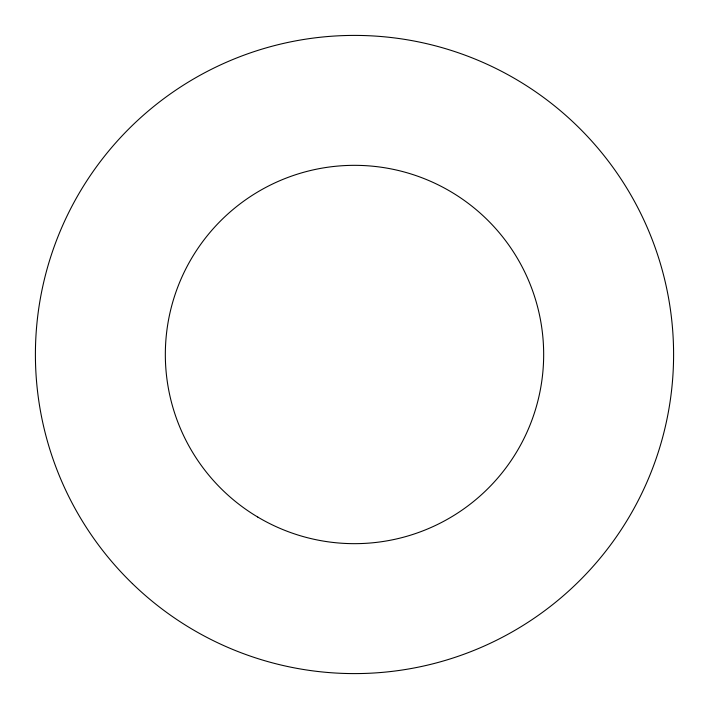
<?xml version="1.0" encoding="UTF-8"?>
<svg xmlns="http://www.w3.org/2000/svg" width="709" height="709" viewBox="0 0 709 709"><rect width="100%" height="100%" fill="white"/><g stroke="black" fill="none" stroke-linecap="round" stroke-linejoin="round"><path stroke-width="1.06" d="M132.388 583.596A319.085 319.085 0 0 0 663.961 432.304A319.085 319.085 0 0 0 267.151 47.6A319.085 319.085 0 0 0 132.388 583.596M257.801 517.083A189.17 189.17 0 0 0 543.652 356.955A189.17 189.17 0 0 0 262.046 189.463A189.17 189.17 0 0 0 257.801 517.083"/></g></svg>
